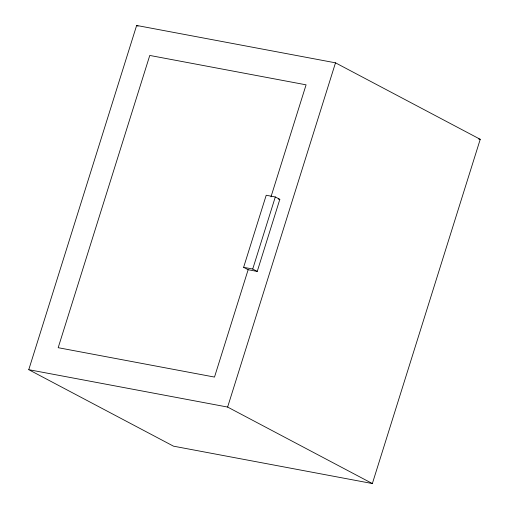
<?xml version="1.0" encoding="UTF-8"?>
<svg xmlns="http://www.w3.org/2000/svg" width="509" height="509" viewBox="0 0 509 509"><rect width="100%" height="100%" fill="white"/><g stroke="black" fill="none" stroke-linecap="round" stroke-linejoin="round"><path stroke-width="0.76" d="M28.765 369.687L136.641 25.45L335.501 62.83L480.235 139.313L372.359 483.55L173.499 446.17L28.765 369.687L227.625 407.066L372.359 483.55M243.62 267.32L266.207 195.252L275.305 196.964L279.829 199.35L257.242 271.424L248.144 269.713L243.62 267.32L252.718 269.032L257.242 271.424M248.144 269.713L214.499 377.074L58.185 347.692L149.773 55.443L306.081 84.831L270.966 196.881M252.718 269.032L275.305 196.964M227.625 407.066L335.501 62.83M478.676 139.021L480.235 139.313M278.308 199.064L279.829 199.35M136.641 25.45L138.047 26.194"/></g></svg>
